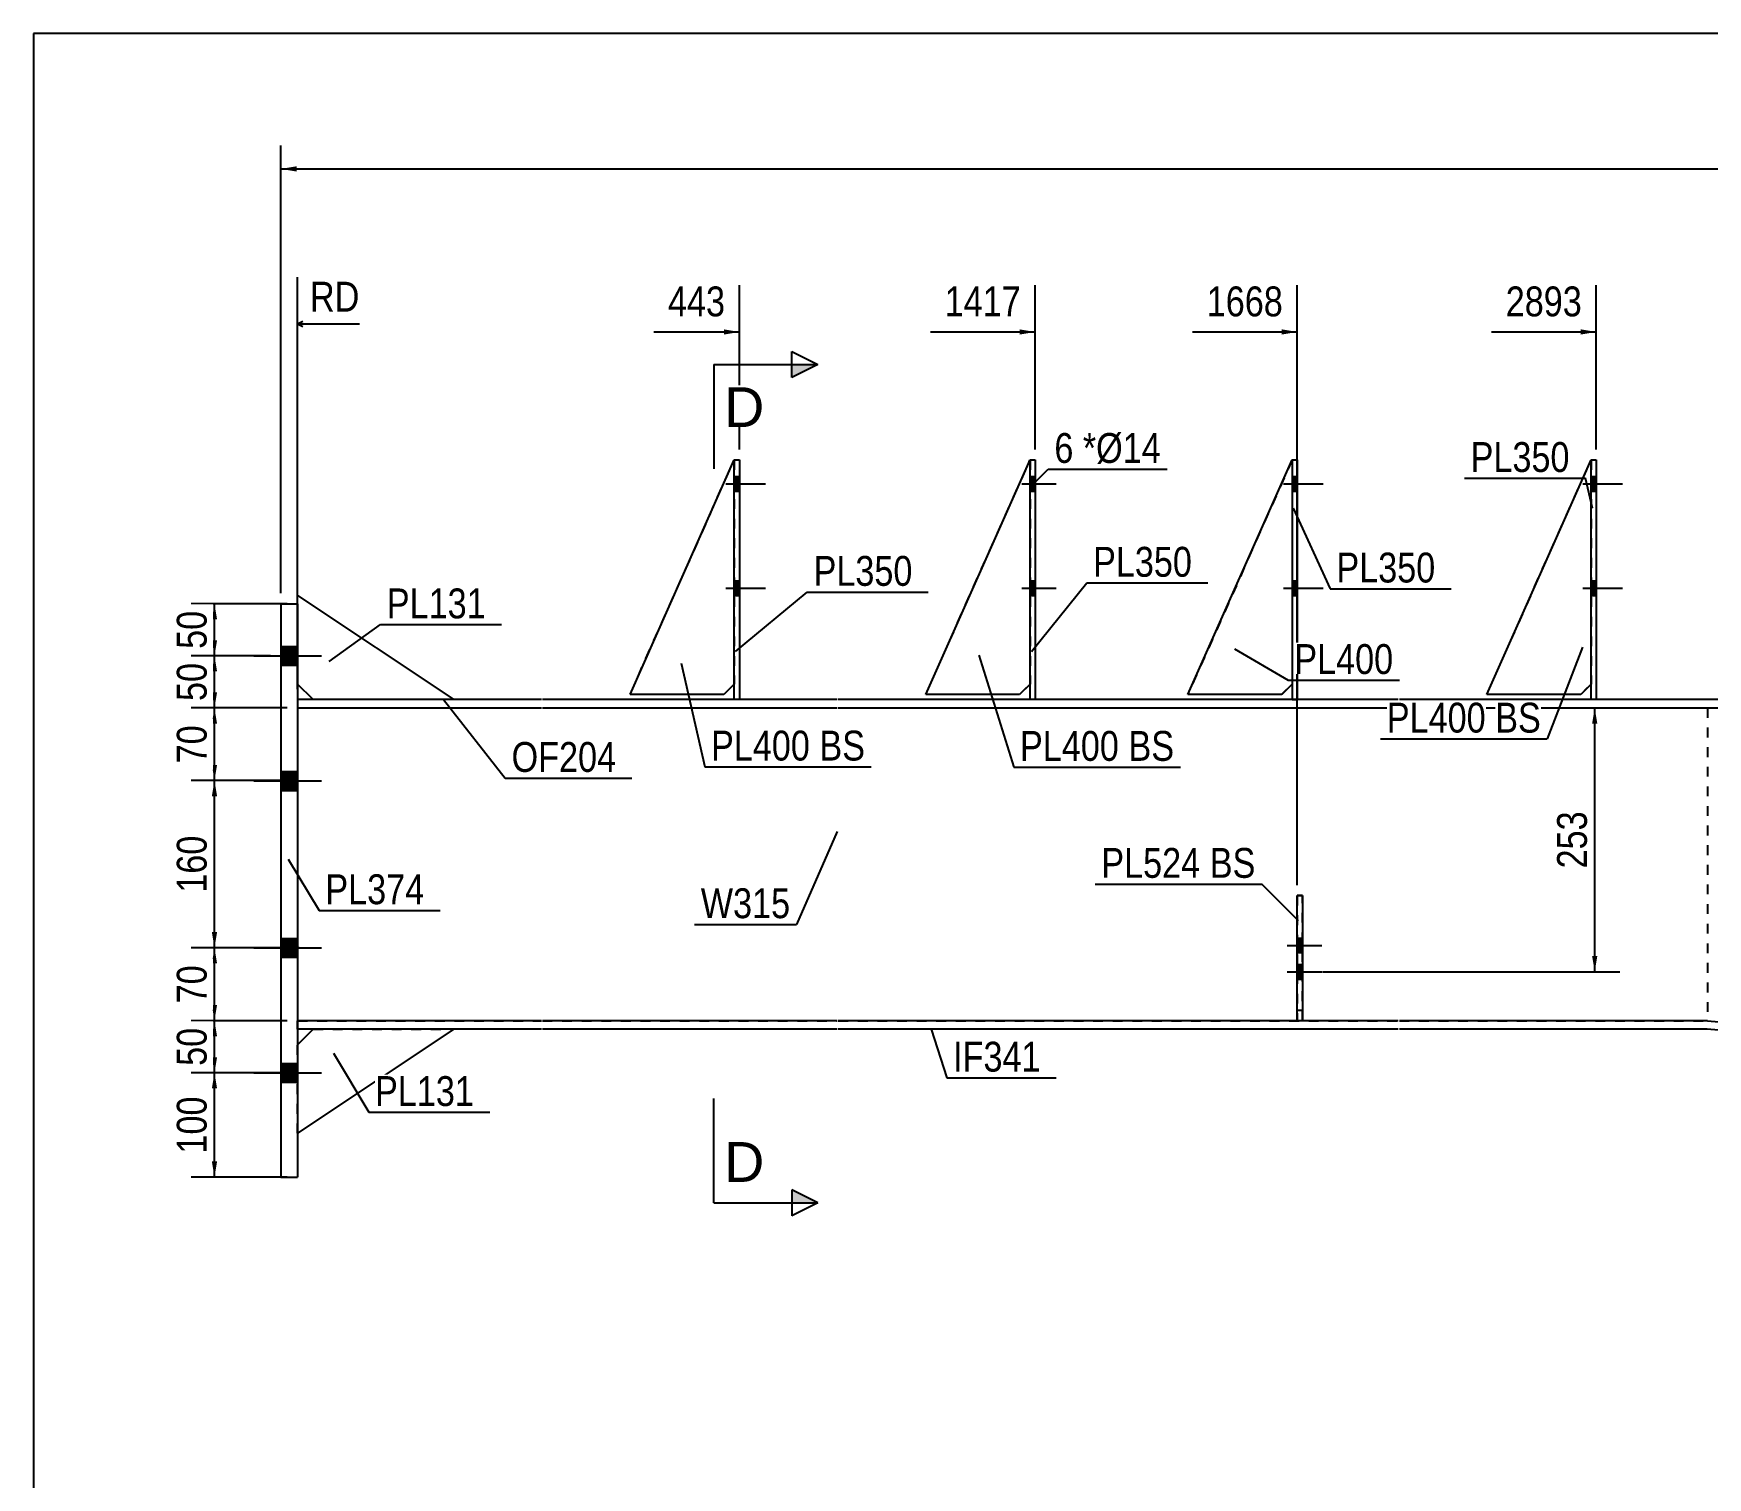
# Model space of a CAD drawing. Header units: millimetres. Extents: x -28 to 375, y -197 to 80.
# Drawn here: x -25.3 to 135.3, y -58.8 to 79.7 of the extents above; entities that cross this region are included whole.
import ezdxf

# ---------------------------------------------------------------- set-up
doc = ezdxf.new("R2010")
doc.units = ezdxf.units.MM
doc.linetypes.add('DXK_LINE_DOT1', pattern=[1.8814, 0.9407, -0.9407])
doc.linetypes.add('DXK_LINE_DOT2', pattern=[3.9198, 1.9599, -1.9599])
doc.styles.add('Arial', font='ARIAL.TTF', dxfattribs={"height": 0.2})
doc.styles.add('Arial Narrow', font='ARIALN.TTF', dxfattribs={"height": 0.2})

# ---------------------------------------------------------------- blocks, each defined once
blk = doc.blocks.new('Unknown-627306464-1201')
at = {"color": 5, "linetype": 'Continuous'}
for p, q in [((374.65, 79.7), (-25.35, 79.7)), ((-25.35, 79.7), (-25.35, -197.3))]:
    blk.add_line(p, q, dxfattribs=at)
blk = doc.blocks.new('Bolt-627306464-1577 - 1575')
at = {"linetype": 'Continuous'}
for points in [[(70.78, 35.8), (70.78, 37.2), (70.28, 37.2), (70.28, 35.8)], [(70.78, 35.8), (70.78, 37.2), (70.28, 37.2), (70.28, 35.8)], [(70.78, 35.8), (70.78, 37.2), (70.28, 37.2), (70.28, 35.8)], [(70.78, 25.8), (70.78, 27.2), (70.28, 27.2), (70.28, 25.8)], [(70.78, 25.8), (70.78, 27.2), (70.28, 27.2), (70.28, 25.8)], [(70.78, 25.8), (70.78, 27.2), (70.28, 27.2), (70.28, 25.8)]]:
    blk.add_hatch(color=3, dxfattribs=at).paths.add_polyline_path(points)
at = {"color": 3, "linetype": 'Continuous'}
for p, q in [((70.28, 37.2), (70.78, 37.2)), ((70.28, 37.2), (70.78, 37.2)), ((70.28, 37.2), (70.78, 37.2)), ((69.48, 36.5), (72.78, 36.5)), ((69.48, 36.5), (72.78, 36.5)), ((69.48, 36.5), (72.78, 36.5)), ((70.28, 35.8), (70.78, 35.8)), ((70.28, 35.8), (70.78, 35.8)), ((70.28, 35.8), (70.78, 35.8)), ((69.48, 26.5), (72.78, 26.5)), ((69.48, 26.5), (72.78, 26.5)), ((69.48, 26.5), (72.78, 26.5)), ((70.28, 27.2), (70.78, 27.2)), ((70.28, 27.2), (70.78, 27.2)), ((70.28, 27.2), (70.78, 27.2)), ((70.28, 25.8), (70.78, 25.8)), ((70.28, 25.8), (70.78, 25.8)), ((70.28, 25.8), (70.78, 25.8))]:
    blk.add_line(p, q, dxfattribs=at)
blk = doc.blocks.new('Part-627306464-1775 - 1575')
at = {"color": 2, "linetype": 'Continuous'}
for p, q in [((60.28, 16.3), (70.28, 38.8)), ((69.28, 16.3), (60.28, 16.3)), ((70.28, 17.3), (69.28, 16.3))]:
    blk.add_line(p, q, dxfattribs=at)
blk = doc.blocks.new('Bolt-627306464-1583 - 1575')
at = {"linetype": 'Continuous'}
for points in [[(-1.6, 20.9), (-1.6, 19.1), (0, 19.1), (0, 20.9)], [(-1.6, 20.9), (-1.6, 19.1), (0, 19.1), (0, 20.9)], [(-1.6, 8.9), (-1.6, 7.1), (0, 7.1), (0, 8.9)], [(-1.6, 8.9), (-1.6, 7.1), (0, 7.1), (0, 8.9)], [(-1.6, -7.1), (-1.6, -8.9), (0, -8.9), (0, -7.1)], [(-1.6, -7.1), (-1.6, -8.9), (0, -8.9), (0, -7.1)], [(-1.6, -19.1), (-1.6, -20.9), (0, -20.9), (0, -19.1)], [(-1.6, -19.1), (-1.6, -20.9), (0, -20.9), (0, -19.1)]]:
    blk.add_hatch(color=3, dxfattribs=at).paths.add_polyline_path(points)
at = {"color": 3, "linetype": 'Continuous'}
for p, q in [((-1.6, 20.9), (0, 20.9)), ((-1.6, 20.9), (0, 20.9)), ((-4.2, 20), (2.3, 20)), ((-4.2, 20), (2.3, 20)), ((-1.6, 19.1), (0, 19.1)), ((-1.6, 19.1), (0, 19.1)), ((-1.6, 8.9), (0, 8.9)), ((-1.6, 8.9), (0, 8.9)), ((-4.2, 8), (2.3, 8)), ((-4.2, 8), (2.3, 8)), ((-1.6, 7.1), (0, 7.1)), ((-1.6, 7.1), (0, 7.1)), ((-4.2, -8), (2.3, -8)), ((-4.2, -8), (2.3, -8)), ((-1.6, -7.1), (0, -7.1)), ((-1.6, -7.1), (0, -7.1)), ((-1.6, -8.9), (0, -8.9)), ((-1.6, -8.9), (0, -8.9)), ((-1.6, -19.1), (0, -19.1)), ((-1.6, -19.1), (0, -19.1)), ((-4.2, -20), (2.3, -20)), ((-4.2, -20), (2.3, -20)), ((-1.6, -20.9), (0, -20.9)), ((-1.6, -20.9), (0, -20.9))]:
    blk.add_line(p, q, dxfattribs=at)
blk = doc.blocks.new('Part-627306464-1834 - 1575')
at = {"color": 7, "linetype": 'DXK_LINE_DOT1'}
for p, q in [((95.92, -3), (95.92, -15)), ((96.42, -3), (95.92, -3)), ((96.42, -15), (96.42, -3)), ((95.92, -14), (96.42, -14))]:
    blk.add_line(p, q, dxfattribs=at)
blk = doc.blocks.new('Bolt-627306464-1585 - 1575')
at = {"linetype": 'Continuous'}
for points in [[(42.4, 35.8), (42.4, 37.2), (41.9, 37.2), (41.9, 35.8)], [(42.4, 35.8), (42.4, 37.2), (41.9, 37.2), (41.9, 35.8)], [(42.4, 35.8), (42.4, 37.2), (41.9, 37.2), (41.9, 35.8)], [(42.4, 25.8), (42.4, 27.2), (41.9, 27.2), (41.9, 25.8)], [(42.4, 25.8), (42.4, 27.2), (41.9, 27.2), (41.9, 25.8)], [(42.4, 25.8), (42.4, 27.2), (41.9, 27.2), (41.9, 25.8)]]:
    blk.add_hatch(color=3, dxfattribs=at).paths.add_polyline_path(points)
at = {"color": 3, "linetype": 'Continuous'}
for p, q in [((41.9, 37.2), (42.4, 37.2)), ((41.9, 37.2), (42.4, 37.2)), ((41.9, 37.2), (42.4, 37.2)), ((41.1, 36.5), (44.9, 36.5)), ((41.1, 36.5), (44.9, 36.5)), ((41.1, 36.5), (44.9, 36.5)), ((41.9, 35.8), (42.4, 35.8)), ((41.9, 35.8), (42.4, 35.8)), ((41.9, 35.8), (42.4, 35.8)), ((41.1, 26.5), (44.9, 26.5)), ((41.1, 26.5), (44.9, 26.5)), ((41.1, 26.5), (44.9, 26.5)), ((41.9, 27.2), (42.4, 27.2)), ((41.9, 27.2), (42.4, 27.2)), ((41.9, 27.2), (42.4, 27.2)), ((41.9, 25.8), (42.4, 25.8)), ((41.9, 25.8), (42.4, 25.8)), ((41.9, 25.8), (42.4, 25.8))]:
    blk.add_line(p, q, dxfattribs=at)
blk = doc.blocks.new('Bolt-627306464-1586 - 1575')
at = {"linetype": 'Continuous'}
for points in [[(95.92, 35.8), (95.92, 37.2), (95.42, 37.2), (95.42, 35.8)], [(95.92, 35.8), (95.92, 37.2), (95.42, 37.2), (95.42, 35.8)], [(95.92, 35.8), (95.92, 37.2), (95.42, 37.2), (95.42, 35.8)], [(95.92, 25.8), (95.92, 27.2), (95.42, 27.2), (95.42, 25.8)], [(95.92, 25.8), (95.92, 27.2), (95.42, 27.2), (95.42, 25.8)], [(95.92, 25.8), (95.92, 27.2), (95.42, 27.2), (95.42, 25.8)]]:
    blk.add_hatch(color=3, dxfattribs=at).paths.add_polyline_path(points)
at = {"color": 3, "linetype": 'Continuous'}
for p, q in [((95.42, 37.2), (95.92, 37.2)), ((95.42, 37.2), (95.92, 37.2)), ((95.42, 37.2), (95.92, 37.2)), ((94.62, 36.5), (98.42, 36.5)), ((94.62, 36.5), (98.42, 36.5)), ((94.62, 36.5), (98.42, 36.5)), ((95.42, 35.8), (95.92, 35.8)), ((95.42, 35.8), (95.92, 35.8)), ((95.42, 35.8), (95.92, 35.8)), ((94.62, 26.5), (98.42, 26.5)), ((94.62, 26.5), (98.42, 26.5)), ((94.62, 26.5), (98.42, 26.5)), ((95.42, 27.2), (95.92, 27.2)), ((95.42, 27.2), (95.92, 27.2)), ((95.42, 27.2), (95.92, 27.2)), ((95.42, 25.8), (95.92, 25.8)), ((95.42, 25.8), (95.92, 25.8)), ((95.42, 25.8), (95.92, 25.8))]:
    blk.add_line(p, q, dxfattribs=at)
blk = doc.blocks.new('Bolt-627306464-1587 - 1575')
at = {"linetype": 'Continuous'}
for points in [[(95.92, -7.07), (95.92, -8.47), (96.42, -8.47), (96.42, -7.07)], [(95.92, -9.6), (95.92, -11), (96.42, -11), (96.42, -9.6)]]:
    blk.add_hatch(color=3, dxfattribs=at).paths.add_polyline_path(points)
at = {"color": 3, "linetype": 'Continuous'}
for p, q in [((94.97, -7.77), (98.27, -7.77)), ((95.92, -7.07), (96.42, -7.07)), ((95.92, -8.47), (96.42, -8.47)), ((95.92, -9.6), (96.42, -9.6)), ((94.97, -10.3), (98.27, -10.3)), ((95.92, -11), (96.42, -11))]:
    blk.add_line(p, q, dxfattribs=at)
blk = doc.blocks.new('Bolt-627306464-1588 - 1575')
at = {"color": 3, "linetype": 'DXK_LINE_DOT2'}
for p, q in [((94.97, -7.77), (98.27, -7.77)), ((95.92, -7.07), (96.42, -7.07)), ((95.92, -8.47), (96.42, -8.47)), ((95.92, -9.6), (96.42, -9.6)), ((94.97, -10.3), (98.27, -10.3)), ((95.92, -11), (96.42, -11))]:
    blk.add_line(p, q, dxfattribs=at)
blk = doc.blocks.new('Part-627306464-1866 - 1575')
at = {"color": 2, "linetype": 'Continuous'}
for p, q in [((95.42, 38.8), (95.42, 15.8)), ((95.42, 38.8), (95.92, 38.8)), ((95.92, 38.8), (95.92, 15.8)), ((95.42, 15.8), (95.92, 15.8))]:
    blk.add_line(p, q, dxfattribs=at)
blk = doc.blocks.new('Part-627306464-1694 - 1575')
at = {"color": 7, "linetype": 'DXK_LINE_DOT1'}
for p, q in [((31.9, 16.3), (41.9, 38.8)), ((41.9, 38.8), (41.9, 17.3)), ((40.9, 16.3), (31.9, 16.3)), ((41.9, 17.3), (40.9, 16.3))]:
    blk.add_line(p, q, dxfattribs=at)
blk = doc.blocks.new('Bolt-627306464-1630 - 1575')
at = {"linetype": 'Continuous'}
for points in [[(124.62, 35.8), (124.62, 37.2), (124.12, 37.2), (124.12, 35.8)], [(124.62, 35.8), (124.62, 37.2), (124.12, 37.2), (124.12, 35.8)], [(124.62, 35.8), (124.62, 37.2), (124.12, 37.2), (124.12, 35.8)], [(124.62, 25.8), (124.62, 27.2), (124.12, 27.2), (124.12, 25.8)], [(124.62, 25.8), (124.62, 27.2), (124.12, 27.2), (124.12, 25.8)], [(124.62, 25.8), (124.62, 27.2), (124.12, 27.2), (124.12, 25.8)]]:
    blk.add_hatch(color=3, dxfattribs=at).paths.add_polyline_path(points)
at = {"color": 3, "linetype": 'Continuous'}
for p, q in [((124.12, 37.2), (124.62, 37.2)), ((124.12, 37.2), (124.62, 37.2)), ((124.12, 37.2), (124.62, 37.2)), ((123.32, 36.5), (127.12, 36.5)), ((123.32, 36.5), (127.12, 36.5)), ((123.32, 36.5), (127.12, 36.5)), ((124.12, 35.8), (124.62, 35.8)), ((124.12, 35.8), (124.62, 35.8)), ((124.12, 35.8), (124.62, 35.8)), ((123.32, 26.5), (127.12, 26.5)), ((123.32, 26.5), (127.12, 26.5)), ((123.32, 26.5), (127.12, 26.5)), ((124.12, 27.2), (124.62, 27.2)), ((124.12, 27.2), (124.62, 27.2)), ((124.12, 27.2), (124.62, 27.2)), ((124.12, 25.8), (124.62, 25.8)), ((124.12, 25.8), (124.62, 25.8)), ((124.12, 25.8), (124.62, 25.8))]:
    blk.add_line(p, q, dxfattribs=at)
blk = doc.blocks.new('Part-627306464-1699 - 1575')
at = {"color": 7, "linetype": 'DXK_LINE_DOT1'}
for p, q in [((95.43, 38.8), (85.43, 16.3)), ((95.43, 38.8), (95.43, 17.3)), ((94.42, 16.3), (85.43, 16.3)), ((95.43, 17.3), (95.42, 17.29))]:
    blk.add_line(p, q, dxfattribs=at)
at = {"color": 2, "linetype": 'Continuous'}
for p, q in [((94.43, 16.3), (94.42, 16.3)), ((95.42, 17.29), (94.43, 16.3))]:
    blk.add_line(p, q, dxfattribs=at)
blk = doc.blocks.new('Part-627306464-1635 - 1575')
at = {"color": 7, "linetype": 'DXK_LINE_DOT1'}
for p, q in [((0, 15), (0, -15)), ((0, 15), (23.4, 15)), ((23.5, 15), (51.78, 15)), ((51.88, 15), (105.62, 15)), ((105.72, 15), (135.29, 15)), ((135.29, 15), (135.29, -15)), ((0, -15), (23.4, -15)), ((23.5, -15), (51.78, -15)), ((51.88, -15), (105.62, -15)), ((105.72, -15), (135.29, -15))]:
    blk.add_line(p, q, dxfattribs=at)
blk = doc.blocks.new('Part-627306464-1657 - 1575')
at = {"color": 7, "linetype": 'DXK_LINE_DOT1'}
for p, q in [((60.28, 16.3), (70.28, 38.8)), ((70.28, 38.8), (70.28, 17.3)), ((69.28, 16.3), (60.28, 16.3)), ((70.28, 17.3), (69.28, 16.3))]:
    blk.add_line(p, q, dxfattribs=at)
blk = doc.blocks.new('Part-627306464-1861 - 1575')
at = {"color": 2, "linetype": 'Continuous'}
for p, q in [((85.42, 16.3), (95.42, 38.8)), ((94.42, 16.3), (85.42, 16.3)), ((95.42, 17.3), (94.42, 16.3))]:
    blk.add_line(p, q, dxfattribs=at)
at = {"color": 7, "linetype": 'DXK_LINE_DOT1'}
blk.add_line((95.42, 38.8), (95.42, 17.3), dxfattribs=at)
blk = doc.blocks.new('Part-627306464-1684 - 1575')
at = {"color": 2, "linetype": 'Continuous'}
for p, q in [((15, -15.8), (0, -25.8)), ((0, -17.3), (1.5, -15.8))]:
    blk.add_line(p, q, dxfattribs=at)
at = {"color": 7, "linetype": 'DXK_LINE_DOT1'}
for p, q in [((1.5, -15.8), (15, -15.8)), ((0, -25.8), (0, -17.3))]:
    blk.add_line(p, q, dxfattribs=at)
blk = doc.blocks.new('Part-627306464-1812 - 1575')
at = {"color": 2, "linetype": 'Continuous'}
for p, q in [((31.9, 16.3), (41.9, 38.8)), ((40.9, 16.3), (31.9, 16.3)), ((41.9, 17.3), (40.9, 16.3))]:
    blk.add_line(p, q, dxfattribs=at)
blk = doc.blocks.new('Part-627306464-1856 - 1575')
at = {"color": 2, "linetype": 'Continuous'}
for p, q in [((95.92, -15), (95.92, -3)), ((95.92, -3), (96.42, -3)), ((96.42, -3), (96.42, -15)), ((96.42, -15), (95.92, -15))]:
    blk.add_line(p, q, dxfattribs=at)
blk = doc.blocks.new('Part-627306464-1871 - 1575')
at = {"color": 2, "linetype": 'Continuous'}
for p, q in [((41.9, 15.8), (41.9, 38.8)), ((41.9, 38.8), (42.4, 38.8)), ((42.4, 38.8), (42.4, 15.8)), ((42.4, 15.8), (41.9, 15.8))]:
    blk.add_line(p, q, dxfattribs=at)
blk = doc.blocks.new('Part-627306464-1881 - 1575')
at = {"color": 2, "linetype": 'Continuous'}
for p, q in [((114.12, 16.3), (124.12, 38.8)), ((123.12, 16.3), (114.12, 16.3)), ((124.12, 17.3), (123.12, 16.3))]:
    blk.add_line(p, q, dxfattribs=at)
at = {"color": 7, "linetype": 'DXK_LINE_DOT1'}
blk.add_line((124.12, 38.8), (124.12, 17.3), dxfattribs=at)
blk = doc.blocks.new('Part-627306464-1886 - 1575')
at = {"color": 7, "linetype": 'DXK_LINE_DOT1'}
for p, q in [((114.12, 16.3), (124.12, 38.8)), ((123.12, 16.3), (114.12, 16.3)), ((124.12, 17.3), (123.12, 16.3))]:
    blk.add_line(p, q, dxfattribs=at)
blk = doc.blocks.new('Part-627306464-1923 - 1575')
at = {"color": 2, "linetype": 'Continuous'}
for p, q in [((23.4, 15.8), (0, 15.8)), ((0, 15), (23.4, 15)), ((41.9, 15.8), (23.5, 15.8)), ((23.5, 15), (51.78, 15)), ((51.78, 15.8), (42.4, 15.8)), ((70.28, 15.8), (51.88, 15.8)), ((51.88, 15), (105.62, 15)), ((95.42, 15.8), (70.78, 15.8)), ((105.62, 15.8), (95.92, 15.8)), ((124.12, 15.8), (105.72, 15.8)), ((105.72, 15), (143.69, 15)), ((143.69, 15.8), (124.62, 15.8)), ((152.28, 15.8), (143.79, 15.8)), ((143.79, 15), (152.28, 15)), ((152.28, 15.8), (152.28, 15))]:
    blk.add_line(p, q, dxfattribs=at)
at = {"color": 7, "linetype": 'DXK_LINE_DOT1'}
for p, q in [((0, 15.8), (0, 15)), ((42.4, 15.8), (41.9, 15.8)), ((70.78, 15.8), (70.28, 15.8)), ((95.92, 15.8), (95.42, 15.8)), ((124.62, 15.8), (124.12, 15.8))]:
    blk.add_line(p, q, dxfattribs=at)
blk = doc.blocks.new('Part-627306464-1928 - 1575')
at = {"color": 2, "linetype": 'Continuous'}
for p, q in [((23.4, -15), (0, -15)), ((23.4, -15.8), (0, -15.8)), ((51.78, -15), (23.5, -15)), ((51.78, -15.8), (23.5, -15.8)), ((95.92, -15), (51.88, -15)), ((105.62, -15.8), (51.88, -15.8)), ((105.62, -15), (96.42, -15)), ((135.29, -15), (105.72, -15)), ((135.26, -15.8), (105.72, -15.8)), ((143.69, -16.55), (135.26, -15.8)), ((135.29, -15), (143.69, -15.75)), ((143.79, -16.91), (152.28, -17.67)), ((152.21, -18.47), (143.79, -17.72)), ((152.28, -17.67), (152.21, -18.47))]:
    blk.add_line(p, q, dxfattribs=at)
at = {"color": 7, "linetype": 'DXK_LINE_DOT1'}
blk.add_line((0, -15.8), (0, -15), dxfattribs=at)
blk = doc.blocks.new('Part-627306464-2175 - 1575')
at = {"color": 2, "linetype": 'Continuous'}
for p, q in [((124.12, 15.8), (124.12, 38.8)), ((124.12, 38.8), (124.62, 38.8)), ((124.62, 38.8), (124.62, 15.8)), ((124.62, 15.8), (124.12, 15.8))]:
    blk.add_line(p, q, dxfattribs=at)
blk = doc.blocks.new('Part-627306464-2180 - 1575')
at = {"color": 2, "linetype": 'Continuous'}
for p, q in [((70.28, 15.8), (70.28, 38.8)), ((70.28, 38.8), (70.78, 38.8)), ((70.78, 38.8), (70.78, 15.8)), ((70.78, 15.8), (70.28, 15.8))]:
    blk.add_line(p, q, dxfattribs=at)
blk = doc.blocks.new('Part-627306464-2227 - 1575')
at = {"color": 2, "linetype": 'Continuous'}
for p, q in [((-1.6, 25), (0, 25)), ((-1.6, 25), (-1.6, -30)), ((0, 25), (0, -30)), ((-1.6, -30), (0, -30))]:
    blk.add_line(p, q, dxfattribs=at)
blk = doc.blocks.new('Part-627306464-2232 - 1575')
at = {"color": 2, "linetype": 'Continuous'}
for p, q in [((0, 25), (0, 25.8)), ((0, 25.8), (15, 15.8)), ((1.5, 15.8), (0, 17.3))]:
    blk.add_line(p, q, dxfattribs=at)
at = {"color": 7, "linetype": 'DXK_LINE_DOT1'}
for p, q in [((0, 17.3), (0, 25)), ((15, 15.8), (1.5, 15.8))]:
    blk.add_line(p, q, dxfattribs=at)
blk = doc.blocks.new('StraightDimension-627306464-2380 - 1575')
at = {"linetype": 'Continuous'}
for points in [[(-8.23, 23.5), (-7.98, 25), (-7.73, 23.5)], [(-7.73, 21.5), (-7.98, 20), (-8.23, 21.5)]]:
    blk.add_hatch(color=7, dxfattribs=at).paths.add_polyline_path(points)
at = {"color": 7, "linetype": 'Continuous'}
for p, q in [((-1, 25), (-10.23, 25)), ((-7.98, 20), (-7.98, 25)), ((-2.6, 20), (-10.23, 20))]:
    blk.add_line(p, q, dxfattribs=at)
at = {"color": 0}
blk.add_wipeout([(-8.13, 24.93), (-12.33, 24.93), (-12.33, 20.07), (-8.13, 20.07)], dxfattribs=at)
at = {"color": 3, "style": 'Arial Narrow'}
blk.add_text('50', height=2.863, rotation=90.0002, dxfattribs=at).set_placement((-8.73, 20.67))
blk = doc.blocks.new('StraightDimension-627306464-2618 - 1575')
at = {"linetype": 'Continuous'}
blk.add_hatch(color=7, dxfattribs=at).paths.add_polyline_path([(-0.1, 66.46), (-1.6, 66.71), (-0.1, 66.96)])
at = {"color": 7, "linetype": 'Continuous'}
for p, q in [((-1.6, 26), (-1.6, 68.96)), ((-1.6, 66.71), (348.91, 66.71))]:
    blk.add_line(p, q, dxfattribs=at)
blk = doc.blocks.new('StraightDimension-627306464-4505 - 1575')
at = {"linetype": 'Continuous'}
blk.add_hatch(color=7, dxfattribs=at).paths.add_polyline_path([(123.12, 51.32), (124.62, 51.07), (123.12, 50.82)])
at = {"color": 7, "linetype": 'Continuous'}
for p, q in [((124.62, 39.8), (124.62, 55.57)), ((114.55, 51.07), (124.62, 51.07))]:
    blk.add_line(p, q, dxfattribs=at)
at = {"color": 0}
blk.add_wipeout([(123.84, 51.97), (123.84, 56.17), (115.33, 56.17), (115.33, 51.97)], dxfattribs=at)
at = {"color": 3, "style": 'Arial Narrow'}
blk.add_text('2893', height=2.863, dxfattribs=at).set_placement((115.93, 52.57))
blk = doc.blocks.new('StraightDimension-627306464-4507 - 1575')
at = {"linetype": 'Continuous'}
blk.add_hatch(color=7, dxfattribs=at).paths.add_polyline_path([(69.28, 51.32), (70.78, 51.07), (69.28, 50.82)])
at = {"color": 7, "linetype": 'Continuous'}
for p, q in [((70.78, 39.8), (70.78, 55.57)), ((60.72, 51.07), (70.78, 51.07))]:
    blk.add_line(p, q, dxfattribs=at)
at = {"color": 0}
blk.add_wipeout([(70.01, 51.97), (70.01, 56.17), (61.49, 56.17), (61.49, 51.97)], dxfattribs=at)
at = {"color": 3, "style": 'Arial Narrow'}
blk.add_text('1417', height=2.863, dxfattribs=at).set_placement((62.09, 52.57))
blk = doc.blocks.new('StraightDimension-627306464-2390 - 1575')
at = {"linetype": 'Continuous'}
for points in [[(-8.23, 18.5), (-7.98, 20), (-7.73, 18.5)], [(-7.73, 16.5), (-7.98, 15), (-8.23, 16.5)]]:
    blk.add_hatch(color=7, dxfattribs=at).paths.add_polyline_path(points)
at = {"color": 7, "linetype": 'Continuous'}
for p, q in [((-2.6, 20), (-10.23, 20)), ((-7.98, 15), (-7.98, 20)), ((-1, 15), (-10.23, 15))]:
    blk.add_line(p, q, dxfattribs=at)
at = {"color": 0}
blk.add_wipeout([(-8.13, 19.93), (-12.33, 19.93), (-12.33, 15.07), (-8.13, 15.07)], dxfattribs=at)
at = {"color": 3, "style": 'Arial Narrow'}
blk.add_text('50', height=2.863, rotation=90.0002, dxfattribs=at).set_placement((-8.73, 15.67))
blk = doc.blocks.new('StraightDimension-627306464-2399 - 1575')
at = {"linetype": 'Continuous'}
for points in [[(-8.23, 13.5), (-7.98, 15), (-7.73, 13.5)], [(-7.73, 9.54), (-7.98, 8.04), (-8.23, 9.54)]]:
    blk.add_hatch(color=7, dxfattribs=at).paths.add_polyline_path(points)
at = {"color": 7, "linetype": 'Continuous'}
for p, q in [((-1, 15), (-10.23, 15)), ((-7.98, 8.04), (-7.98, 15)), ((-1, 8.04), (-10.23, 8.04))]:
    blk.add_line(p, q, dxfattribs=at)
at = {"color": 0}
blk.add_wipeout([(-8.13, 13.95), (-12.33, 13.95), (-12.33, 9.09), (-8.13, 9.09)], dxfattribs=at)
at = {"color": 3, "style": 'Arial Narrow'}
blk.add_text('70', height=2.863, rotation=90.0002, dxfattribs=at).set_placement((-8.73, 9.69))
blk = doc.blocks.new('StraightDimension-627306464-2407 - 1575')
at = {"linetype": 'Continuous'}
for points in [[(-8.23, 6.54), (-7.98, 8.04), (-7.73, 6.54)], [(-7.73, -6.5), (-7.98, -8), (-8.23, -6.5)]]:
    blk.add_hatch(color=7, dxfattribs=at).paths.add_polyline_path(points)
at = {"color": 7, "linetype": 'Continuous'}
for p, q in [((-1, 8.04), (-10.23, 8.04)), ((-7.98, -8), (-7.98, 8.04)), ((0.15, -8), (-10.23, -8))]:
    blk.add_line(p, q, dxfattribs=at)
at = {"color": 0}
blk.add_wipeout([(-8.13, 3.36), (-12.33, 3.36), (-12.33, -3.32), (-8.13, -3.32)], dxfattribs=at)
at = {"color": 3, "style": 'Arial Narrow'}
blk.add_text('160', height=2.863, rotation=90.0002, dxfattribs=at).set_placement((-8.73, -2.72))
blk = doc.blocks.new('StraightDimension-627306464-2416 - 1575')
at = {"linetype": 'Continuous'}
for points in [[(-8.23, -9.5), (-7.98, -8), (-7.73, -9.5)], [(-7.73, -13.5), (-7.98, -15), (-8.23, -13.5)]]:
    blk.add_hatch(color=7, dxfattribs=at).paths.add_polyline_path(points)
at = {"color": 7, "linetype": 'Continuous'}
for p, q in [((0.15, -8), (-10.23, -8)), ((-7.98, -15), (-7.98, -8)), ((-1, -15), (-10.23, -15))]:
    blk.add_line(p, q, dxfattribs=at)
at = {"color": 0}
blk.add_wipeout([(-8.13, -9.07), (-12.33, -9.07), (-12.33, -13.93), (-8.13, -13.93)], dxfattribs=at)
at = {"color": 3, "style": 'Arial Narrow'}
blk.add_text('70', height=2.863, rotation=90.0002, dxfattribs=at).set_placement((-8.73, -13.33))
blk = doc.blocks.new('StraightDimension-627306464-2425 - 1575')
at = {"linetype": 'Continuous'}
for points in [[(-8.23, -16.5), (-7.98, -15), (-7.73, -16.5)], [(-7.73, -18.5), (-7.98, -20), (-8.23, -18.5)]]:
    blk.add_hatch(color=7, dxfattribs=at).paths.add_polyline_path(points)
at = {"color": 7, "linetype": 'Continuous'}
for p, q in [((-1, -15), (-10.23, -15)), ((-7.98, -20), (-7.98, -15)), ((-1, -20), (-10.23, -20))]:
    blk.add_line(p, q, dxfattribs=at)
at = {"color": 0}
blk.add_wipeout([(-8.13, -15.07), (-12.33, -15.07), (-12.33, -19.93), (-8.13, -19.93)], dxfattribs=at)
at = {"color": 3, "style": 'Arial Narrow'}
blk.add_text('50', height=2.863, rotation=90.0002, dxfattribs=at).set_placement((-8.73, -19.33))
blk = doc.blocks.new('StraightDimension-627306464-2440 - 1575')
at = {"linetype": 'Continuous'}
for points in [[(-8.23, -21.5), (-7.98, -20), (-7.73, -21.5)], [(-7.73, -28.5), (-7.98, -30), (-8.23, -28.5)]]:
    blk.add_hatch(color=7, dxfattribs=at).paths.add_polyline_path(points)
at = {"color": 7, "linetype": 'Continuous'}
for p, q in [((-1, -20), (-10.23, -20)), ((-7.98, -30), (-7.98, -20)), ((-1, -30), (-10.23, -30))]:
    blk.add_line(p, q, dxfattribs=at)
at = {"color": 0}
blk.add_wipeout([(-8.13, -21.66), (-12.33, -21.66), (-12.33, -28.34), (-8.13, -28.34)], dxfattribs=at)
at = {"color": 3, "style": 'Arial Narrow'}
blk.add_text('100', height=2.863, rotation=90.0002, dxfattribs=at).set_placement((-8.73, -27.74))
blk = doc.blocks.new('StraightDimension-627306464-2458 - 1575')
at = {"linetype": 'Continuous'}
for points in [[(172.98, 13.5), (173.23, 15), (173.48, 13.5)], [(173.48, -15.75), (173.23, -17.25), (172.98, -15.75)]]:
    blk.add_hatch(color=7, dxfattribs=at).paths.add_polyline_path(points)
at = {"color": 7, "linetype": 'Continuous'}
for p, q in [((80.09, 15), (175.63, 15)), ((173.23, -17.25), (173.23, 15)), ((177.61, -17.25), (170.98, -17.25))]:
    blk.add_line(p, q, dxfattribs=at)
at = {"color": 0}
blk.add_wipeout([(173.08, 2.22), (168.88, 2.22), (168.88, -4.47), (173.08, -4.47)], dxfattribs=at)
at = {"color": 3, "style": 'Arial Narrow'}
blk.add_text('323', height=2.863, rotation=90.0002, dxfattribs=at).set_placement((172.48, -3.87))
blk = doc.blocks.new('StraightDimension-627306464-2480 - 1575')
at = {"linetype": 'Continuous'}
for points in [[(124.22, 13.5), (124.47, 15), (124.72, 13.5)], [(124.72, -8.8), (124.47, -10.3), (124.22, -8.8)]]:
    blk.add_hatch(color=7, dxfattribs=at).paths.add_polyline_path(points)
at = {"color": 7, "linetype": 'Continuous'}
for p, q in [((98.36, 15), (126.87, 15)), ((124.47, -10.3), (124.47, 15)), ((98.36, -10.3), (126.87, -10.3))]:
    blk.add_line(p, q, dxfattribs=at)
at = {"color": 0}
blk.add_wipeout([(124.32, 5.69), (120.12, 5.69), (120.12, -0.99), (124.32, -0.99)], dxfattribs=at)
at = {"color": 3, "style": 'Arial Narrow'}
blk.add_text('253', height=2.863, rotation=90.0002, dxfattribs=at).set_placement((123.72, -0.39))
blk = doc.blocks.new('StraightDimension-627306464-4506 - 1575')
at = {"linetype": 'Continuous'}
blk.add_hatch(color=7, dxfattribs=at).paths.add_polyline_path([(94.43, 51.32), (95.93, 51.07), (94.43, 50.82)])
at = {"color": 7, "linetype": 'Continuous'}
for p, q in [((95.93, -2), (95.93, 55.57)), ((85.87, 51.07), (95.93, 51.07))]:
    blk.add_line(p, q, dxfattribs=at)
at = {"color": 0}
blk.add_wipeout([(95.16, 51.97), (95.16, 56.17), (86.64, 56.17), (86.64, 51.97)], dxfattribs=at)
at = {"color": 3, "style": 'Arial Narrow'}
blk.add_text('1668', height=2.863, dxfattribs=at).set_placement((87.24, 52.57))
blk = doc.blocks.new('StraightDimension-627306464-4508 - 1575')
at = {"linetype": 'Continuous'}
blk.add_hatch(color=7, dxfattribs=at).paths.add_polyline_path([(40.9, 51.32), (42.4, 51.07), (40.9, 50.82)])
at = {"color": 7, "linetype": 'Continuous'}
for p, q in [((42.4, 39.8), (42.4, 55.57)), ((34.17, 51.07), (42.4, 51.07))]:
    blk.add_line(p, q, dxfattribs=at)
at = {"color": 0, "linetype": 'Continuous'}
blk.add_wipeout([(6.53, 52.42), (6.53, 56.62), (0.59, 56.62), (0.59, 52.42)], dxfattribs=at)
at = {"color": 7, "linetype": 'Continuous'}
for p, q in [((0, 16.8), (0, 56.32)), ((0.5, 52.07), (0, 51.82)), ((0.5, 51.57), (0, 51.82)), ((5.93, 51.82), (0, 51.82))]:
    blk.add_line(p, q, dxfattribs=at)
at = {"color": 3, "linetype": 'Continuous', "style": 'Arial Narrow'}
blk.add_text('RD', height=2.863, dxfattribs=at).set_placement((1.19, 53.02))
at = {"color": 0}
blk.add_wipeout([(41.63, 51.97), (41.63, 56.17), (34.94, 56.17), (34.94, 51.97)], dxfattribs=at)
at = {"color": 3, "style": 'Arial Narrow'}
blk.add_text('443', height=2.863, dxfattribs=at).set_placement((35.54, 52.57))
blk = doc.blocks.new('Mark-627306464-1919 - 1575')
at = {"color": 0}
blk.add_wipeout([(30.58, 8.87), (30.58, 11.87), (20.53, 11.87), (20.53, 8.87)], dxfattribs=at)
blk.add_wipeout([(30.58, 8.87), (30.58, 11.87), (20.53, 11.87), (20.53, 8.87)], dxfattribs=at)
at = {"color": 7, "linetype": 'Continuous'}
for p, q in [((13.99, 15.8), (19.93, 8.27)), ((19.93, 8.27), (32.08, 8.27))]:
    blk.add_line(p, q, dxfattribs=at)
at = {"color": 3, "style": 'Arial Narrow'}
blk.add_text('OF204', height=2.863, dxfattribs=at).set_placement((20.53, 8.87))
blk = doc.blocks.new('SectionMark-627306464-2676 - 1575')
at = {"linetype": 'Continuous'}
for points in [[(47.43, 46.7), (47.43, 47.95), (49.93, 47.95)], [(47.43, -32.46), (47.43, -31.21), (49.93, -32.46)]]:
    blk.add_hatch(color=30, dxfattribs=at).paths.add_polyline_path(points)
at = {"color": 30, "linetype": 'Continuous'}
for p, q in [((47.43, 46.7), (47.43, 49.2)), ((47.43, 49.2), (49.93, 47.95)), ((39.93, 47.95), (39.93, 37.95)), ((39.93, 47.95), (49.93, 47.95)), ((49.93, 47.95), (47.43, 46.7)), ((39.93, -32.46), (39.93, -22.46)), ((49.93, -32.46), (47.43, -31.21)), ((47.43, -31.21), (47.43, -33.71)), ((39.93, -32.46), (49.93, -32.46)), ((49.93, -32.46), (47.43, -33.71))]:
    blk.add_line(p, q, dxfattribs=at)
at = {"color": 0, "linetype": 'Continuous'}
for points in [[(44.79, 41.95), (44.79, 45.95), (40.93, 45.95), (40.93, 41.95)], [(44.79, -30.46), (44.79, -26.46), (40.93, -26.46), (40.93, -30.46)]]:
    blk.add_wipeout(points, dxfattribs=at)
at = {"color": 96, "linetype": 'Continuous', "style": 'Arial'}
for p in [(40.93, 41.95), (40.93, -30.46)]:
    blk.add_text('D', height=3.82, dxfattribs=at).set_placement(p)
blk = doc.blocks.new('MarkSet-627306464-2805 - 1575')
at = {"color": 0}
for points in [[(114.02, 12.64), (114.02, 15.64), (104.52, 15.64), (104.52, 12.64)], [(119.3, 12.64), (119.3, 15.64), (114.92, 15.64), (114.92, 12.64)]]:
    blk.add_wipeout(points, dxfattribs=at)
for points in [[(114.02, 12.64), (114.02, 15.64), (104.52, 15.64), (104.52, 12.64)], [(119.3, 12.64), (119.3, 15.64), (114.92, 15.64), (114.92, 12.64)]]:
    blk.add_wipeout(points, dxfattribs=at)
at = {"color": 7, "linetype": 'Continuous'}
for p in [(123.3, 20.83), (103.92, 12.04)]:
    blk.add_line(p, (119.9, 12.04), dxfattribs=at)
at = {"color": 3, "style": 'Arial Narrow'}
for s, p in [('PL400', (104.52, 12.64)), ('BS', (114.92, 12.64))]:
    blk.add_text(s, height=2.863, dxfattribs=at).set_placement(p)
blk = doc.blocks.new('Mark-627306464-1867 - 1575')
at = {"color": 0}
blk.add_wipeout([(59.01, 26.72), (59.01, 29.72), (49.51, 29.72), (49.51, 26.72)], dxfattribs=at)
blk.add_wipeout([(59.01, 26.72), (59.01, 29.72), (49.51, 29.72), (49.51, 26.72)], dxfattribs=at)
at = {"color": 7, "linetype": 'Continuous'}
for p, q in [((42.03, 20.43), (48.91, 26.12)), ((48.91, 26.12), (60.51, 26.12))]:
    blk.add_line(p, q, dxfattribs=at)
at = {"color": 3, "style": 'Arial Narrow'}
blk.add_text('PL350', height=2.863, dxfattribs=at).set_placement((49.51, 26.72))
blk = doc.blocks.new('Mark-627306464-1631 - 1575')
at = {"color": 0}
blk.add_wipeout([(47.28, -5.16), (47.28, -2.16), (38.69, -2.16), (38.69, -5.16)], dxfattribs=at)
blk.add_wipeout([(47.28, -5.16), (47.28, -2.16), (38.69, -2.16), (38.69, -5.16)], dxfattribs=at)
at = {"color": 7, "linetype": 'Continuous'}
for p in [(51.78, 3.14), (38.09, -5.76)]:
    blk.add_line(p, (47.88, -5.76), dxfattribs=at)
at = {"color": 3, "style": 'Arial Narrow'}
blk.add_text('W315', height=2.863, dxfattribs=at).set_placement((38.69, -5.16))
blk = doc.blocks.new('Mark-627306464-1680 - 1575')
at = {"color": 0}
blk.add_wipeout([(16.94, -23.18), (16.94, -20.18), (7.43, -20.18), (7.43, -23.18)], dxfattribs=at)
blk.add_wipeout([(16.94, -23.18), (16.94, -20.18), (7.43, -20.18), (7.43, -23.18)], dxfattribs=at)
at = {"color": 7, "linetype": 'Continuous'}
for p, q in [((3.45, -18.11), (6.83, -23.78)), ((6.83, -23.78), (18.44, -23.78))]:
    blk.add_line(p, q, dxfattribs=at)
at = {"color": 3, "style": 'Arial Narrow'}
blk.add_text('PL131', height=2.863, dxfattribs=at).set_placement((7.43, -23.18))
blk = doc.blocks.new('Mark-627306464-1924 - 1575')
at = {"color": 0}
blk.add_wipeout([(71.3, -19.88), (71.3, -16.88), (62.9, -16.88), (62.9, -19.88)], dxfattribs=at)
blk.add_wipeout([(71.3, -19.88), (71.3, -16.88), (62.9, -16.88), (62.9, -19.88)], dxfattribs=at)
at = {"color": 7, "linetype": 'Continuous'}
for p, q in [((60.79, -15.8), (62.3, -20.48)), ((62.3, -20.48), (72.8, -20.48))]:
    blk.add_line(p, q, dxfattribs=at)
at = {"color": 3, "style": 'Arial Narrow'}
blk.add_text('IF341', height=2.863, dxfattribs=at).set_placement((62.9, -19.88))
blk = doc.blocks.new('Mark-627306464-1862 - 1575')
at = {"color": 0}
blk.add_wipeout([(109.18, 27.04), (109.18, 30.04), (99.68, 30.04), (99.68, 27.04)], dxfattribs=at)
blk.add_wipeout([(109.18, 27.04), (109.18, 30.04), (99.68, 30.04), (99.68, 27.04)], dxfattribs=at)
at = {"color": 7, "linetype": 'Continuous'}
for p, q in [((95.54, 34.17), (99.08, 26.44)), ((99.08, 26.44), (110.68, 26.44))]:
    blk.add_line(p, q, dxfattribs=at)
at = {"color": 3, "style": 'Arial Narrow'}
blk.add_text('PL350', height=2.863, dxfattribs=at).set_placement((99.68, 27.04))
blk = doc.blocks.new('Mark-627306464-2171 - 1575')
at = {"color": 7, "linetype": 'Continuous'}
blk.add_line((124.24, 34.17), (123.57, 37.04), dxfattribs=at)
at = {"color": 0}
blk.add_wipeout([(122.07, 37.64), (122.07, 40.64), (112.56, 40.64), (112.56, 37.64)], dxfattribs=at)
blk.add_wipeout([(122.07, 37.64), (122.07, 40.64), (112.56, 40.64), (112.56, 37.64)], dxfattribs=at)
at = {"color": 7, "linetype": 'Continuous'}
blk.add_line((111.96, 37.04), (123.57, 37.04), dxfattribs=at)
at = {"color": 3, "style": 'Arial Narrow'}
blk.add_text('PL350', height=2.863, dxfattribs=at).set_placement((112.56, 37.64))
blk = doc.blocks.new('Mark-627306464-2176 - 1575')
at = {"color": 0}
blk.add_wipeout([(85.83, 27.59), (85.83, 30.59), (76.33, 30.59), (76.33, 27.59)], dxfattribs=at)
blk.add_wipeout([(85.83, 27.59), (85.83, 30.59), (76.33, 30.59), (76.33, 27.59)], dxfattribs=at)
at = {"color": 7, "linetype": 'Continuous'}
for p, q in [((70.41, 20.43), (75.73, 26.99)), ((75.73, 26.99), (87.33, 26.99))]:
    blk.add_line(p, q, dxfattribs=at)
at = {"color": 3, "style": 'Arial Narrow'}
blk.add_text('PL350', height=2.863, dxfattribs=at).set_placement((76.33, 27.59))
blk = doc.blocks.new('Mark-627306464-2223 - 1575')
at = {"color": 0}
blk.add_wipeout([(12.17, -3.82), (12.17, -0.82), (2.66, -0.82), (2.66, -3.82)], dxfattribs=at)
blk.add_wipeout([(12.17, -3.82), (12.17, -0.82), (2.66, -0.82), (2.66, -3.82)], dxfattribs=at)
at = {"color": 7, "linetype": 'Continuous'}
for p, q in [((-0.9, 0.49), (2.06, -4.42)), ((2.06, -4.42), (13.67, -4.42))]:
    blk.add_line(p, q, dxfattribs=at)
at = {"color": 3, "style": 'Arial Narrow'}
blk.add_text('PL374', height=2.863, dxfattribs=at).set_placement((2.66, -3.82))
blk = doc.blocks.new('Mark-627306464-2228 - 1575')
at = {"color": 0}
blk.add_wipeout([(18.07, 23.6), (18.07, 26.6), (8.56, 26.6), (8.56, 23.6)], dxfattribs=at)
blk.add_wipeout([(18.07, 23.6), (18.07, 26.6), (8.56, 26.6), (8.56, 23.6)], dxfattribs=at)
at = {"color": 7, "linetype": 'Continuous'}
for p, q in [((3.03, 19.47), (7.96, 23)), ((7.96, 23), (19.57, 23))]:
    blk.add_line(p, q, dxfattribs=at)
at = {"color": 3, "style": 'Arial Narrow'}
blk.add_text('PL131', height=2.863, dxfattribs=at).set_placement((8.56, 23.6))
blk = doc.blocks.new('MarkSet-627306464-2695 - 1575')
at = {"color": 0}
for points in [[(86.63, -1.29), (86.63, 1.71), (77.12, 1.71), (77.12, -1.29)], [(91.91, -1.29), (91.91, 1.71), (87.53, 1.71), (87.53, -1.29)]]:
    blk.add_wipeout(points, dxfattribs=at)
for points in [[(86.63, -1.29), (86.63, 1.71), (77.12, 1.71), (77.12, -1.29)], [(91.91, -1.29), (91.91, 1.71), (87.53, 1.71), (87.53, -1.29)]]:
    blk.add_wipeout(points, dxfattribs=at)
at = {"color": 7, "linetype": 'Continuous'}
for p in [(76.52, -1.89), (96.04, -5.43)]:
    blk.add_line(p, (92.51, -1.89), dxfattribs=at)
at = {"color": 3, "style": 'Arial Narrow'}
for s, p in [('PL524', (77.12, -1.29)), ('BS', (87.53, -1.29))]:
    blk.add_text(s, height=2.863, dxfattribs=at).set_placement(p)
blk = doc.blocks.new('MarkSet-627306464-2741 - 1575')
at = {"color": 0}
for points in [[(78.83, 9.93), (78.83, 12.93), (69.32, 12.93), (69.32, 9.93)], [(84.11, 9.93), (84.11, 12.93), (79.73, 12.93), (79.73, 9.93)]]:
    blk.add_wipeout(points, dxfattribs=at)
for points in [[(78.83, 9.93), (78.83, 12.93), (69.32, 12.93), (69.32, 9.93)], [(84.11, 9.93), (84.11, 12.93), (79.73, 12.93), (79.73, 9.93)]]:
    blk.add_wipeout(points, dxfattribs=at)
at = {"color": 7, "linetype": 'Continuous'}
for p, q in [((65.36, 20.07), (68.72, 9.33)), ((68.72, 9.33), (84.71, 9.33))]:
    blk.add_line(p, q, dxfattribs=at)
at = {"color": 3, "style": 'Arial Narrow'}
for s, p in [('PL400', (69.32, 9.93)), ('BS', (79.73, 9.93))]:
    blk.add_text(s, height=2.863, dxfattribs=at).set_placement(p)
blk = doc.blocks.new('MarkSet-627306464-2823 - 1575')
at = {"color": 0}
blk.add_wipeout([(105.14, 18.26), (105.14, 21.26), (95.64, 21.26), (95.64, 18.26)], dxfattribs=at)
blk.add_wipeout([(105.14, 18.26), (105.14, 21.26), (95.64, 21.26), (95.64, 18.26)], dxfattribs=at)
at = {"color": 7, "linetype": 'Continuous'}
for p, q in [((89.89, 20.69), (95.04, 17.66)), ((95.04, 17.66), (105.74, 17.66))]:
    blk.add_line(p, q, dxfattribs=at)
at = {"color": 3, "style": 'Arial Narrow'}
blk.add_text('PL400', height=2.863, dxfattribs=at).set_placement((95.64, 18.26))
blk = doc.blocks.new('MarkSet-627306464-2829 - 1575')
at = {"color": 0}
for points in [[(49.17, 9.96), (49.17, 12.96), (39.67, 12.96), (39.67, 9.96)], [(54.45, 9.96), (54.45, 12.96), (50.07, 12.96), (50.07, 9.96)]]:
    blk.add_wipeout(points, dxfattribs=at)
for points in [[(49.17, 9.96), (49.17, 12.96), (39.67, 12.96), (39.67, 9.96)], [(54.45, 9.96), (54.45, 12.96), (50.07, 12.96), (50.07, 9.96)]]:
    blk.add_wipeout(points, dxfattribs=at)
at = {"color": 7, "linetype": 'Continuous'}
for p, q in [((36.79, 19.31), (39.07, 9.36)), ((39.07, 9.36), (55.05, 9.36))]:
    blk.add_line(p, q, dxfattribs=at)
at = {"color": 3, "style": 'Arial Narrow'}
for s, p in [('PL400', (39.67, 9.96)), ('BS', (50.07, 9.96))]:
    blk.add_text(s, height=2.863, dxfattribs=at).set_placement(p)
blk = doc.blocks.new('Mark-627306464-3828 - 1575')
at = {"color": 0}
for points in [[(74.45, 38.51), (74.45, 41.51), (72.62, 41.51), (72.62, 38.51)], [(76.62, 38.51), (76.62, 41.51), (75.35, 41.51), (75.35, 38.51)]]:
    blk.add_wipeout(points, dxfattribs=at)
for points in [[(74.45, 38.51), (74.45, 41.51), (72.62, 41.51), (72.62, 38.51)], [(76.62, 38.51), (76.62, 41.51), (75.35, 41.51), (75.35, 38.51)]]:
    blk.add_wipeout(points, dxfattribs=at)
at = {"color": 7, "linetype": 'Continuous'}
blk.add_line((70.61, 36.5), (72.02, 37.91), dxfattribs=at)
at = {"color": 3, "style": 'Arial Narrow'}
blk.add_text('6', height=2.86, dxfattribs=at).set_placement((72.62, 38.51))
at = {"color": 0}
blk.add_wipeout([(82.84, 38.51), (82.84, 41.51), (76.62, 41.51), (76.62, 38.51)], dxfattribs=at)
blk.add_wipeout([(82.84, 38.51), (82.84, 41.51), (76.62, 41.51), (76.62, 38.51)], dxfattribs=at)
at = {"color": 7, "linetype": 'Continuous'}
blk.add_line((72.02, 37.91), (83.44, 37.91), dxfattribs=at)
at = {"color": 3, "style": 'Arial Narrow'}
for s, height, p in [('*', 2.86, (75.35, 38.51)), ('Ø14', 2.863, (76.62, 38.51))]:
    blk.add_text(s, height=height, dxfattribs=at).set_placement(p)

msp = doc.modelspace()

# ---------------------------------------------------------------- block references
for name in ['Unknown-627306464-1201', 'Part-627306464-1694 - 1575', 'Part-627306464-1812 - 1575', 'Part-627306464-1871 - 1575', 'Part-627306464-1775 - 1575', 'Part-627306464-1657 - 1575', 'Part-627306464-2180 - 1575', 'Part-627306464-1861 - 1575', 'Part-627306464-1699 - 1575', 'Part-627306464-1866 - 1575', 'Part-627306464-1881 - 1575', 'Part-627306464-1886 - 1575', 'Part-627306464-2175 - 1575', 'Bolt-627306464-1585 - 1575', 'Bolt-627306464-1577 - 1575', 'Bolt-627306464-1586 - 1575', 'Bolt-627306464-1630 - 1575', 'Part-627306464-2232 - 1575', 'Part-627306464-2227 - 1575', 'Bolt-627306464-1583 - 1575', 'Part-627306464-1923 - 1575', 'Part-627306464-1635 - 1575', 'Part-627306464-1834 - 1575', 'Part-627306464-1856 - 1575', 'Bolt-627306464-1587 - 1575', 'Bolt-627306464-1588 - 1575', 'Part-627306464-1928 - 1575', 'Part-627306464-1684 - 1575']:
    msp.add_blockref(name, (0, 0))

# ---------------------------------------------------------------- next in the draw order: block references
msp.add_blockref('StraightDimension-627306464-2380 - 1575', (0, 0))

# ---------------------------------------------------------------- next in the draw order: block references
msp.add_blockref('StraightDimension-627306464-2618 - 1575', (0, 0))

# ---------------------------------------------------------------- next in the draw order: block references
for name in ['StraightDimension-627306464-4508 - 1575', 'StraightDimension-627306464-4507 - 1575', 'StraightDimension-627306464-4505 - 1575', 'StraightDimension-627306464-2390 - 1575', 'Mark-627306464-1919 - 1575', 'StraightDimension-627306464-2458 - 1575', 'Mark-627306464-1924 - 1575', 'Mark-627306464-1680 - 1575']:
    msp.add_blockref(name, (0, 0))

# ---------------------------------------------------------------- next in the draw order: block references
for name in ['StraightDimension-627306464-4506 - 1575', 'SectionMark-627306464-2676 - 1575', 'Mark-627306464-3828 - 1575', 'Mark-627306464-2171 - 1575', 'Mark-627306464-2228 - 1575', 'StraightDimension-627306464-2399 - 1575', 'StraightDimension-627306464-2480 - 1575']:
    msp.add_blockref(name, (0, 0))

# ---------------------------------------------------------------- next in the draw order: block references
for name in ['Mark-627306464-1862 - 1575', 'Mark-627306464-2176 - 1575', 'Mark-627306464-1867 - 1575', 'MarkSet-627306464-2829 - 1575', 'MarkSet-627306464-2805 - 1575', 'StraightDimension-627306464-2407 - 1575', 'Mark-627306464-1631 - 1575', 'MarkSet-627306464-2695 - 1575']:
    msp.add_blockref(name, (0, 0))

# ---------------------------------------------------------------- next in the draw order: block references
for name in ['MarkSet-627306464-2823 - 1575', 'MarkSet-627306464-2741 - 1575', 'Mark-627306464-2223 - 1575', 'StraightDimension-627306464-2416 - 1575']:
    msp.add_blockref(name, (0, 0))

# ---------------------------------------------------------------- next in the draw order: block references
msp.add_blockref('StraightDimension-627306464-2425 - 1575', (0, 0))

# ---------------------------------------------------------------- next in the draw order: block references
msp.add_blockref('StraightDimension-627306464-2440 - 1575', (0, 0))

doc.saveas('drawing.dxf')
